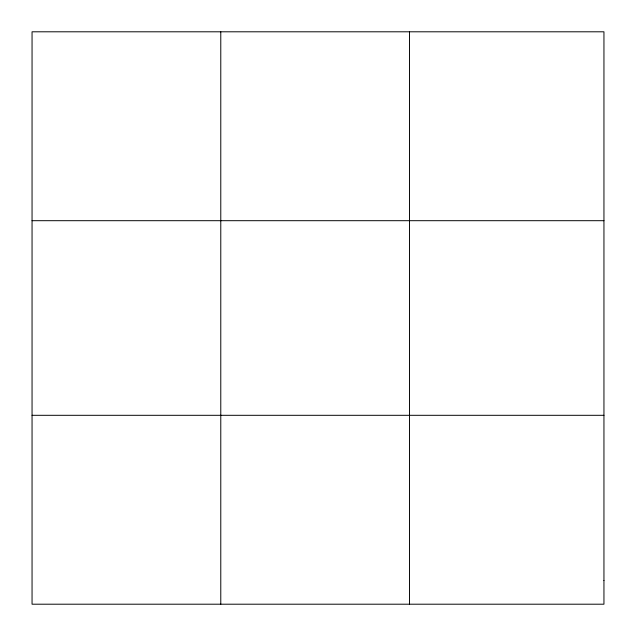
<?xml version="1.0" encoding="UTF-8"?>
<svg xmlns="http://www.w3.org/2000/svg" width="636" height="636" viewBox="0 0 636 636"><rect width="100%" height="100%" fill="white"/><g stroke="black" fill="none" stroke-linecap="round" stroke-linejoin="round"><path stroke-width="0.95" d="M220.779 604.2L220.779 31.8M409.505 604.2L409.505 31.8M32.054 220.692L603.946 220.692M32.054 415.308L603.946 415.308M603.946 580.588L603.946 604.2L32.054 604.2L32.054 31.8L603.946 31.8L603.946 580.588"/></g></svg>
